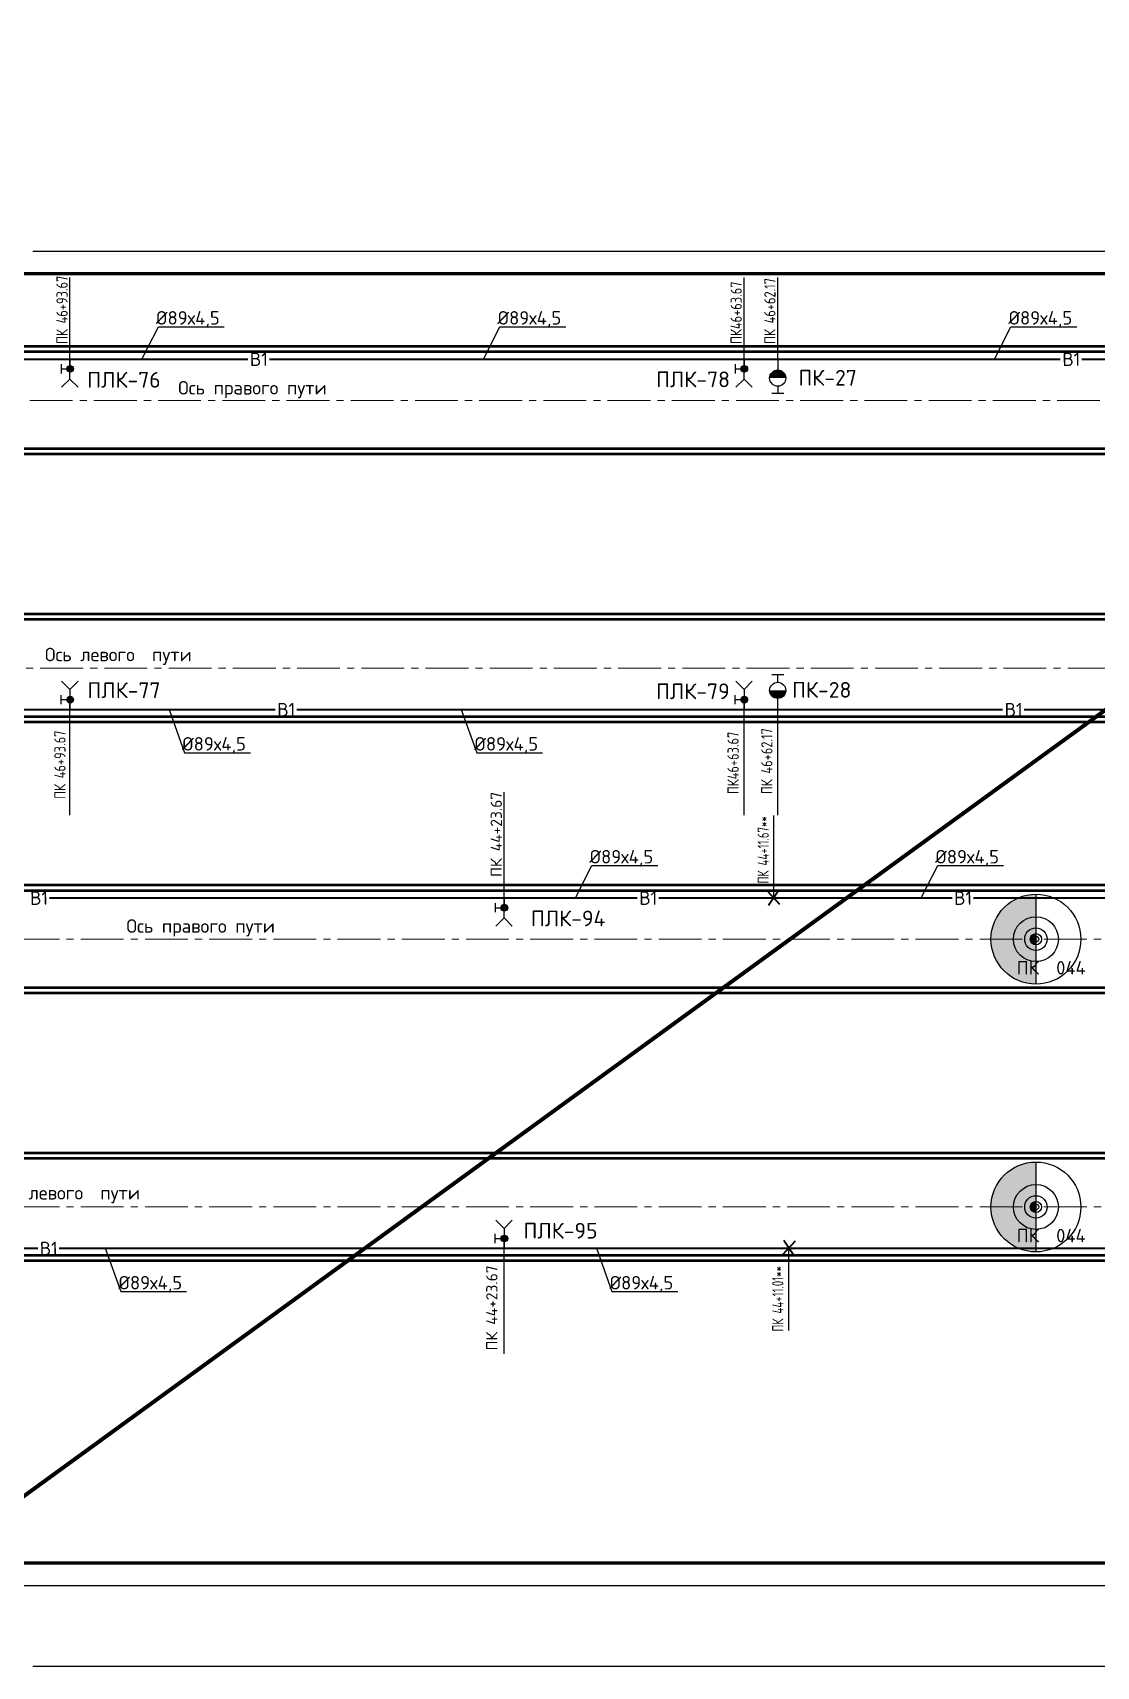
# Paper-space layout 'л2-л8' of a CAD drawing. Header units: millimetres. Extents: x 10032 to 18918, y -3051 to 627.
# Drawn here: x 16886.4 to 17123.1, y -2136.6 to -1773 of the extents above; entities that cross this region are included whole.
import ezdxf

# ---------------------------------------------------------------- set-up
doc = ezdxf.new("R2010")
doc.units = ezdxf.units.MM
doc.header["$LTSCALE"] = 0.5
doc.linetypes.add('CENTER2', pattern=[28.575, 19.05, -3.175, 3.175, -3.175])
for name, color, linetype in [('1_NADPIS', 7, 'Continuous'), ('3_Текст', 7, 'Continuous'), ('FORMAT', 7, 'Continuous'), ('ВК_надписи', 7, 'Continuous'), ('ВК_сети', 4, 'Continuous'), ('ГТ_ПК', 2, 'Continuous'), ('ГТ_ПК @ 0.25', 2, 'Continuous'), ('ГТ_ПК @ 0.5', 2, 'Continuous'), ('ГТ_ПК @ 1', 2, 'Continuous'), ('ГТ_ПК @ 2', 2, 'Continuous'), ('ГТ_ПК @ 4', 2, 'Continuous')]:
    doc.layers.add(name, color=color, linetype=linetype)
for name, color, linetype, lineweight in [('1_PK500', 5, 'Continuous', 35), ('_Формат', 7, 'Continuous', 35), ('А_Конструкции', 4, 'Continuous', 50), ('АР_Оси', 242, 'CENTER2', 18)]:
    doc.layers.add(name, color=color, linetype=linetype, lineweight=lineweight)
doc.styles.add('Стандарт ММП', font='isocpeur.ttf')

# ---------------------------------------------------------------- blocks, each defined once
blk = doc.blocks.new('ПК')
at = {"layer": 'ГТ_ПК'}
blk.add_hatch(color=0, dxfattribs=at).paths.add_polyline_path([(0, -2.5, 0.414214), (2.5, 0, 0.414214), (0, 2.5)])
at = {"layer": 'ГТ_ПК', "color": 0}
blk.add_line((0, -2.5), (0, 2.5), dxfattribs=at)
blk.add_circle((0, 0), 2.5, dxfattribs=at)
blk = doc.blocks.new('*U471')
at = {"layer": 'ГТ_ПК @ 0.25', "extrusion": (9.32183e-09, 7.72587e-22, 1), "xscale": 0.2500000000000059, "yscale": 0.2500000000000053, "zscale": 0.2500000000000053, "rotation": 180}
blk.add_blockref('ПК', (17109.63, -1974.78, 0), dxfattribs=at)
at = {"layer": 'ГТ_ПК @ 0.5', "extrusion": (9.32183e-09, 7.72587e-22, 1), "xscale": 0.5000000000000185, "yscale": 0.5000000000000173, "zscale": 0.5000000000000173, "rotation": 180}
blk.add_blockref('ПК', (17109.63, -1974.78, 0), dxfattribs=at)
at = {"layer": 'ГТ_ПК @ 1', "extrusion": (9.32183e-09, 7.72587e-22, 1), "rotation": 179.9999999999641}
blk.add_blockref('ПК', (17109.63, -1974.78, 0), dxfattribs=at)
at = {"layer": 'ГТ_ПК @ 2', "extrusion": (9.32183e-09, 7.72587e-22, 1), "xscale": 2.000000000000074, "yscale": 2.000000000000069, "zscale": 2.000000000000069, "rotation": 180}
blk.add_blockref('ПК', (17109.63, -1974.78, 0), dxfattribs=at)
at = {"layer": 'ГТ_ПК @ 4', "extrusion": (9.32183e-09, 7.72587e-22, 1), "xscale": 4.000000000000095, "yscale": 4.000000000000085, "zscale": 4.000000000000085, "rotation": 180}
blk.add_blockref('ПК', (17109.63, -1974.78, 0), dxfattribs=at)
blk = doc.blocks.new('*U490')
at = {"layer": 'ГТ_ПК @ 0.25', "extrusion": (9.32183e-09, 7.72587e-22, 1), "xscale": 0.2500000000000059, "yscale": 0.2500000000000053, "zscale": 0.2500000000000053, "rotation": 180}
blk.add_blockref('ПК', (17109.63, -2034.38, 0), dxfattribs=at)
at = {"layer": 'ГТ_ПК @ 0.5', "extrusion": (9.32183e-09, 7.72587e-22, 1), "xscale": 0.5000000000000185, "yscale": 0.5000000000000173, "zscale": 0.5000000000000173, "rotation": 180}
blk.add_blockref('ПК', (17109.63, -2034.38, 0), dxfattribs=at)
at = {"layer": 'ГТ_ПК @ 1', "extrusion": (9.32183e-09, 7.72587e-22, 1), "rotation": 179.9999999999641}
blk.add_blockref('ПК', (17109.63, -2034.38, 0), dxfattribs=at)
at = {"layer": 'ГТ_ПК @ 2', "extrusion": (9.32183e-09, 7.72587e-22, 1), "xscale": 2.000000000000074, "yscale": 2.000000000000069, "zscale": 2.000000000000069, "rotation": 180}
blk.add_blockref('ПК', (17109.63, -2034.38, 0), dxfattribs=at)
at = {"layer": 'ГТ_ПК @ 4', "extrusion": (9.32183e-09, 7.72587e-22, 1), "xscale": 4.000000000000095, "yscale": 4.000000000000085, "zscale": 4.000000000000085, "rotation": 180}
blk.add_blockref('ПК', (17109.63, -2034.38, 0), dxfattribs=at)

psp = doc.layouts.new('л2-л8')

# ---------------------------------------------------------------- hatches: boundary and pattern name
at = {"layer": 'ВК_сети', "ltscale": 0.5}
h = psp.add_hatch(color=5, dxfattribs=at)
h.paths.add_polyline_path([(16895.4876, -1847.8452, 0.41421356), (16894.7376, -1847.0952), (16894.7376, -1847.8452)])
h.paths.add_polyline_path([(16895.4876, -1847.8452), (16894.7376, -1847.8452), (16894.7376, -1848.5952, 0.41421356)])
h.paths.add_polyline_path([(16894.7376, -1847.8452), (16894.7376, -1847.0952, 0.58408052), (16894.0958, -1848.2332)])
h.paths.add_polyline_path([(16894.7376, -1848.5952), (16894.7376, -1847.8452), (16894.0958, -1848.2332, 0.26256208)])
h = psp.add_hatch(color=5, dxfattribs=at)
h.paths.add_polyline_path([(17045.4876, -1847.8452, 0.41421356), (17044.7376, -1847.0952), (17044.7376, -1847.8452)])
h.paths.add_polyline_path([(17045.4876, -1847.8452), (17044.7376, -1847.8452), (17044.7376, -1848.5952, 0.41421356)])
h.paths.add_polyline_path([(17044.7376, -1847.8452), (17044.7376, -1847.0952, 0.58408052), (17044.0958, -1848.2332)])
h.paths.add_polyline_path([(17044.7376, -1848.5952), (17044.7376, -1847.8452), (17044.0958, -1848.2332, 0.26256208)])
h = psp.add_hatch(color=1, dxfattribs=at)
h.paths.add_polyline_path([(17050.376, -1849.9041), (17053.976, -1849.9041, 0.09159777), (17053.8572, -1849.261), (17050.4948, -1849.261, 0.09159777)])
h.paths.add_polyline_path([(17050.4948, -1849.261), (17053.8572, -1849.261, 0.68812614)])
h = psp.add_hatch(color=1, dxfattribs=at)
h.paths.add_polyline_path([(17050.376, -1849.9041), (17053.976, -1849.9041, 0.09159777), (17053.8572, -1849.261), (17050.4948, -1849.261, 0.09159777)])
h.paths.add_polyline_path([(17050.4948, -1849.261), (17053.8572, -1849.261, 0.68812614)])
h = psp.add_hatch(color=1, dxfattribs=at)
h.paths.add_polyline_path([(17050.376, -1919.4095), (17053.976, -1919.4095, -0.09159777), (17053.8572, -1920.0527), (17050.4948, -1920.0527, -0.09159777)])
h.paths.add_polyline_path([(17050.4948, -1920.0527), (17053.8572, -1920.0527, -0.68812614)])
h = psp.add_hatch(color=1, dxfattribs=at)
h.paths.add_polyline_path([(17050.376, -1919.4095), (17053.976, -1919.4095, -0.09159777), (17053.8572, -1920.0527), (17050.4948, -1920.0527, -0.09159777)])
h.paths.add_polyline_path([(17050.4948, -1920.0527), (17053.8572, -1920.0527, -0.68812614)])
h = psp.add_hatch(color=5, dxfattribs=at)
h.paths.add_polyline_path([(16895.4876, -1921.4685, -0.41421356), (16894.7376, -1922.2185), (16894.7376, -1921.4685)])
h.paths.add_polyline_path([(16895.4876, -1921.4685), (16894.7376, -1921.4685), (16894.7376, -1920.7185, -0.41421356)])
h.paths.add_polyline_path([(16894.7376, -1921.4685), (16894.7376, -1922.2185, -0.58408052), (16894.0958, -1921.0805)])
h.paths.add_polyline_path([(16894.7376, -1920.7185), (16894.7376, -1921.4685), (16894.0958, -1921.0805, -0.26256208)])
h = psp.add_hatch(color=5, dxfattribs=at)
h.paths.add_polyline_path([(17045.4876, -1921.4685, -0.41421356), (17044.7376, -1922.2185), (17044.7376, -1921.4685)])
h.paths.add_polyline_path([(17045.4876, -1921.4685), (17044.7376, -1921.4685), (17044.7376, -1920.7185, -0.41421356)])
h.paths.add_polyline_path([(17044.7376, -1921.4685), (17044.7376, -1922.2185, -0.58408052), (17044.0958, -1921.0805)])
h.paths.add_polyline_path([(17044.7376, -1920.7185), (17044.7376, -1921.4685), (17044.0958, -1921.0805, -0.26256208)])
h = psp.add_hatch(color=5, dxfattribs=at)
h.paths.add_polyline_path([(16992.0926, -1967.7713, 0.41421356), (16991.3426, -1967.0213), (16991.3426, -1967.7713)])
h.paths.add_polyline_path([(16992.0926, -1967.7713), (16991.3426, -1967.7713), (16991.3426, -1968.5213, 0.41421356)])
h.paths.add_polyline_path([(16991.3426, -1967.7713), (16991.3426, -1967.0213, 0.58408052), (16990.7008, -1968.1592)])
h.paths.add_polyline_path([(16991.3426, -1968.5213), (16991.3426, -1967.7713), (16990.7008, -1968.1592, 0.26256208)])
h = psp.add_hatch(color=5, dxfattribs=at)
h.paths.add_polyline_path([(16992.0926, -2041.3945, -0.41421356), (16991.3426, -2042.1445), (16991.3426, -2041.3945)])
h.paths.add_polyline_path([(16992.0926, -2041.3945), (16991.3426, -2041.3945), (16991.3426, -2040.6445, -0.41421356)])
h.paths.add_polyline_path([(16991.3426, -2041.3945), (16991.3426, -2042.1445, -0.58408052), (16990.7008, -2041.0065)])
h.paths.add_polyline_path([(16991.3426, -2040.6445), (16991.3426, -2041.3945), (16990.7008, -2041.0065, -0.26256208)])

# ---------------------------------------------------------------- linework, layer by layer
at = {"layer": '1_NADPIS', "color": 1, "linetype": 'Continuous'}
for p, q in [((16894.676, -1845.6652, 0), (16894.676, -1827.5475, 0)), ((17044.676, -1845.6652, 0), (17044.676, -1827.5475, 0)), ((17052.176, -1845.6652, 0), (17052.176, -1827.5475, 0)), ((16894.676, -1947.1579, 0), (16894.676, -1923.6484, 0)), ((17044.676, -1947.1579, 0), (17044.676, -1923.6484, 0)), ((17052.176, -1947.1579, 0), (17052.176, -1923.6484, 0)), ((16991.281, -1965.5913, 0), (16991.281, -1942.0819, 0)), ((17051.3266, -1965.5476), (17051.3266, -1947.2409, 0)), ((16991.281, -2067.0839, 0), (16991.281, -2043.5745, 0)), ((17054.581, -2043.5745), (17054.581, -2061.8812, 0))]:
    psp.add_line(p, q, dxfattribs=at)
at = {"layer": '_Формат', "color": 7, "lineweight": 60}
for p, q in [((16554.3954, -1826.6165), (16936.7148, -1826.6162)), ((16554.3954, -2113.6165), (18140.4304, -2113.6162))]:
    psp.add_line(p, q, dxfattribs=at)
at = {"layer": '_Формат', "color": 7, "lineweight": 25}
psp.add_line((16534.3954, -2118.6162), (18145.4304, -2118.6162), dxfattribs=at)
at = {"layer": 'Defpoints', "color": 6, "linetype": 'Continuous', "lineweight": 100}
psp.add_line((16073.7194, -2688.1887), (18918.0119, -620.1477), dxfattribs=at)
at = {"layer": 'FORMAT', "color": 7}
for p, q in [((16886.4027, -1821.6162), (18145.4304, -1821.6162)), ((16886.4027, -2136.615), (18304.4897, -2136.615))]:
    psp.add_line(p, q, dxfattribs=at)
at = {"layer": 'FORMAT', "lineweight": 60}
psp.add_line((16881.4027, -1826.6162), (18140.4304, -1826.6162), dxfattribs=at)
at = {"layer": 'А_Конструкции'}
for p, q in [((17823.4472, -1842.8568), (16575.3273, -1842.8568)), ((17823.4472, -1844.0568), (16575.3273, -1844.0568)), ((17823.4472, -1866.8568), (16575.3273, -1866.8568)), ((17823.4472, -1865.6568), (16766.8612, -1865.6568)), ((17823.4472, -1902.4568), (16575.3273, -1902.4568)), ((17823.4472, -1903.6568), (16575.3273, -1903.6568)), ((17823.4472, -1925.2568), (16575.3273, -1925.2568)), ((17823.4472, -1926.4568), (16575.3273, -1926.4568)), ((17787.7157, -1962.7829), (16570.0521, -1962.7829)), ((17787.7157, -1963.9829), (16570.0521, -1963.9829)), ((17787.7157, -1985.5829), (16570.0521, -1985.5829)), ((17787.7157, -1986.7829), (16570.0521, -1986.7829)), ((17787.7157, -2022.3829), (16570.0521, -2022.3829)), ((17787.7157, -2023.5829), (16570.0521, -2023.5829)), ((17787.7157, -2045.1829), (16570.0521, -2045.1829)), ((17787.7157, -2046.3829), (16570.0521, -2046.3829))]:
    psp.add_line(p, q, dxfattribs=at)
at = {"layer": 'АР_Оси', "color": 7}
for p, q in [((16800.0222, -1854.8568), (17823.4472, -1854.8568)), ((16573.7708, -1914.4568), (17823.4472, -1914.4568)), ((16568.4957, -1974.7829), (17787.7157, -1974.7829)), ((16568.4957, -2034.3829), (17787.7157, -2034.3829))]:
    psp.add_line(p, q, dxfattribs=at)
at = {"layer": 'ВК_надписи'}
for p, q in [((16910.7102, -1845.6652, 0), (16914.3699, -1838.4675, 0)), ((16914.3699, -1838.4675, 0), (16929.0094, -1838.4675, 0)), ((16986.7093, -1845.6652, 0), (16990.3691, -1838.4675, 0)), ((16990.3691, -1838.4675, 0), (17005.0085, -1838.4675, 0)), ((17100.3967, -1845.6652, 0), (17104.0564, -1838.4675, 0)), ((17104.0564, -1838.4675, 0), (17118.6959, -1838.4675, 0)), ((16916.7418, -1923.6484, 0), (16920.194, -1933.2795, 0)), ((16981.7657, -1923.6484, 0), (16985.2179, -1933.2795, 0)), ((16920.194, -1933.2795, 0), (16934.8335, -1933.2795, 0)), ((16985.2179, -1933.2795, 0), (16999.8574, -1933.2795, 0)), ((17007.1741, -1965.5913, 0), (17010.8339, -1958.3936, 0)), ((17010.8339, -1958.3936, 0), (17025.4733, -1958.3936, 0)), ((17084.1069, -1965.5913, 0), (17087.7666, -1958.3936, 0)), ((17087.7666, -1958.3936, 0), (17102.4061, -1958.3936, 0)), ((16902.5653, -2043.5745, 0), (16906.0175, -2053.2056, 0)), ((17011.8388, -2043.5745, 0), (17015.2911, -2053.2056, 0)), ((16906.0175, -2053.2056, 0), (16920.657, -2053.2056, 0)), ((17015.2911, -2053.2056, 0), (17029.9306, -2053.2056, 0))]:
    psp.add_line(p, q, dxfattribs=at)
at = {"layer": 'ВК_сети', "color": 5, "ltscale": 0.5}
for p, q in [((16892.708, -1846.8135, 0), (16892.708, -1848.8754, 0)), ((16894.676, -1850.104, 0), (16894.676, -1845.6652, 0)), ((17042.708, -1846.8135, 0), (17042.708, -1848.8754, 0)), ((17044.676, -1850.104, 0), (17044.676, -1845.6652, 0)), ((16892.708, -1847.8445, 0), (16894.7376, -1847.8445, 0)), ((16894.676, -1850.104, 0), (16892.8518, -1851.9282, 0)), ((16894.676, -1850.104, 0), (16896.5002, -1851.9282, 0)), ((17042.708, -1847.8445, 0), (17044.7376, -1847.8445, 0)), ((17044.676, -1850.104, 0), (17042.8518, -1851.9282, 0)), ((17044.676, -1850.104, 0), (17046.5002, -1851.9282, 0)), ((16894.676, -1919.2097, 0), (16892.8518, -1917.3855, 0)), ((16894.676, -1919.2097, 0), (16896.5002, -1917.3855, 0)), ((16894.676, -1919.2097, 0), (16894.676, -1923.6484, 0)), ((17044.676, -1919.2097, 0), (17042.8518, -1917.3855, 0)), ((17044.676, -1919.2097, 0), (17046.5002, -1917.3855, 0)), ((17044.676, -1919.2097, 0), (17044.676, -1923.6484, 0)), ((16892.708, -1922.5001, 0), (16892.708, -1920.4383, 0)), ((16892.708, -1921.4692, 0), (16894.7376, -1921.4692, 0)), ((17042.708, -1922.5001, 0), (17042.708, -1920.4383, 0)), ((17042.708, -1921.4692, 0), (17044.7376, -1921.4692, 0)), ((16989.313, -1966.7396, 0), (16989.313, -1968.8014, 0)), ((16991.281, -1970.03, 0), (16991.281, -1965.5913, 0)), ((16989.313, -1967.7705, 0), (16991.3426, -1967.7705, 0)), ((16991.281, -1970.03, 0), (16989.4568, -1971.8542, 0)), ((16991.281, -1970.03, 0), (16993.1052, -1971.8542, 0)), ((16991.281, -2039.1357, 0), (16989.4568, -2037.3115, 0)), ((16991.281, -2039.1357, 0), (16993.1052, -2037.3115, 0)), ((16991.281, -2039.1357, 0), (16991.281, -2043.5745, 0)), ((16989.313, -2042.4262, 0), (16989.313, -2040.3643, 0)), ((16989.313, -2041.3953, 0), (16991.3426, -2041.3953, 0))]:
    psp.add_line(p, q, dxfattribs=at)
at = {"layer": 'ВК_сети', "color": 1, "lineweight": 30, "ltscale": 0.5, "extrusion": (-3.27269e-07, 1.1423e-06, 1)}
for p, q in [((16894.676, -1845.6652, 0), (16894.676, -1848.6202, 0)), ((17044.676, -1845.6652, 0), (17044.676, -1848.6202, 0)), ((16991.281, -1965.5913, 0), (16991.281, -1968.5462, 0))]:
    psp.add_line(p, q, dxfattribs=at)
at = {"layer": 'ВК_сети', "color": 1, "ltscale": 0.5}
for p, q in [((17052.176, -1845.6652, 0), (17052.176, -1848.1041, 0)), ((17052.176, -1845.6652, 0), (17052.176, -1848.1041, 0)), ((17053.5179, -1853.3571, 0), (17050.8341, -1853.3571, 0)), ((17053.5179, -1853.3571, 0), (17050.8341, -1853.3571, 0)), ((17052.176, -1851.7041, 0), (17052.176, -1853.3571, 0)), ((17052.176, -1851.7041, 0), (17052.176, -1853.3571, 0)), ((17053.5179, -1915.9566, 0), (17050.8341, -1915.9566, 0)), ((17053.5179, -1915.9566, 0), (17050.8341, -1915.9566, 0)), ((17052.176, -1917.6095, 0), (17052.176, -1915.9566, 0)), ((17052.176, -1917.6095, 0), (17052.176, -1915.9566, 0)), ((17052.176, -1923.6484, 0), (17052.176, -1921.2095, 0)), ((17052.176, -1923.6484, 0), (17052.176, -1921.2095, 0))]:
    psp.add_line(p, q, dxfattribs=at)
at = {"layer": 'ВК_сети', "color": 1, "lineweight": 30, "ltscale": 0.5}
for p, q in [((17052.176, -1848.6267, -0.0001), (17051.6586, -1848.6305, -0.0001)), ((17052.176, -1848.6267, -0.0001), (17051.6586, -1848.6305, -0.0001)), ((17052.173, -1848.2247, -0.0001), (17052.176, -1848.6267, -0.0001)), ((17052.173, -1848.2247, -0.0001), (17052.176, -1848.6267, -0.0001)), ((17052.176, -1848.6267, -0.0001), (17052.6934, -1848.6229, -0.0001)), ((17052.176, -1848.6267, -0.0001), (17052.6934, -1848.6229, -0.0001)), ((17052.176, -1920.687, -0.0001), (17051.6586, -1920.6832, -0.0001)), ((17052.176, -1920.687, -0.0001), (17051.6586, -1920.6832, -0.0001)), ((17052.173, -1921.089, -0.0001), (17052.176, -1920.687, -0.0001)), ((17052.173, -1921.089, -0.0001), (17052.176, -1920.687, -0.0001)), ((17052.176, -1920.687, -0.0001), (17052.6934, -1920.6908, -0.0001)), ((17052.176, -1920.687, -0.0001), (17052.6934, -1920.6908, -0.0001))]:
    psp.add_line(p, q, dxfattribs=at)
at = {"layer": 'ВК_сети', "color": 1, "lineweight": 30, "ltscale": 0.5, "extrusion": (-3.27269e-07, -1.1423e-06, 1)}
for p, q in [((16894.676, -1923.6484, 0), (16894.676, -1920.6935, 0)), ((17044.676, -1923.6484, 0), (17044.676, -1920.6935, 0)), ((16991.281, -2043.5745, 0), (16991.281, -2040.6196, 0))]:
    psp.add_line(p, q, dxfattribs=at)
at = {"layer": 'ВК_сети', "color": 5, "lineweight": 40, "ltscale": 0.5}
for p, q in [((17052.6591, -1967.0871, 0), (17049.9029, -1964.0955, 0)), ((17052.4146, -1963.9027, 0), (17050.1474, -1967.2799, 0)), ((17056.0217, -2042.0107, 0), (17053.2656, -2045.0022, 0)), ((17055.7772, -2045.1951, 0), (17053.5101, -2041.8178, 0))]:
    psp.add_line(p, q, dxfattribs=at)
at = {"layer": 'ВК_сети', "color": 2, "lineweight": 40, "ltscale": 0.5, "elevation": 0}
for points in [[(16798.9025, -1845.6652), (16934.2764, -1845.6652)], [(16939.0767, -1845.6652), (17115.0529, -1845.6652)], [(17119.8531, -1845.6652), (17265.0034, -1845.6652)], [(16798.7903, -1923.6484), (16940.3662, -1923.6484)], [(16945.1664, -1923.6484), (17102.2161, -1923.6484)], [(17107.0163, -1923.6484), (17251.8392, -1923.6484)], [(16890.1716, -1965.5913), (17020.9125, -1965.5913)], [(17025.7127, -1965.5913), (17090.9672, -1965.5913)], [(17095.7675, -1965.5913), (17228.8936, -1965.5913)], [(16757.972, -2043.5745), (16887.5203, -2043.5745)], [(16892.3206, -2043.5745), (17229.2552, -2043.5745)]]:
    psp.add_lwpolyline(points, dxfattribs=at)
at = {"layer": 'ВК_сети', "color": 5, "ltscale": 0.5}
for centre in [(16894.7376, -1847.8452, 0), (17044.7376, -1847.8452, 0), (16894.7376, -1921.4685, 0), (17044.7376, -1921.4685, 0), (16991.3426, -1967.7713, 0), (16991.3426, -2041.3945, 0)]:
    psp.add_circle(centre, 0.75, dxfattribs=at)
at = {"layer": 'ВК_сети', "color": 1, "ltscale": 0.5}
for centre in [(17052.176, -1849.9041, 0), (17052.176, -1849.9041, 0), (17052.176, -1919.4095, 0), (17052.176, -1919.4095, 0)]:
    psp.add_circle(centre, 1.8, dxfattribs=at)

# ---------------------------------------------------------------- block references
at = {"layer": 'ГТ_ПК', "color": 6, "linetype": 'Continuous', "lineweight": 120}
for name in ['*U471', '*U490']:
    psp.add_blockref(name, (0, 0), dxfattribs=at)

# ---------------------------------------------------------------- texts
at = {"layer": '1_NADPIS', "color": 1, "linetype": 'Continuous', "style": 'Стандарт ММП'}
for s, width, p in [('ПК 46+93.67', 0.8, (16894.1825, -1842.3142, 0)), ('ПК46+63.67', 0.8, (17044.1825, -1842.3142, 0)), ('ПК 46+62.17', 0.8, (17051.6825, -1842.3142, 0)), ('ПК 46+93.67', 0.8, (16893.7177, -1943.5504, 0)), ('ПК46+63.67', 0.8, (17043.4943, -1942.5079, 0)), ('ПК 46+62.17', 0.8, (17050.9943, -1942.5079, 0)), ('ПК 44+11.67**', 0.7, (17050.1996, -1962.3937, 0)), ('ПК 44+11.01**', 0.7, (17053.4539, -2062.1072, 0))]:
    psp.add_text(s, height=2.5, rotation=90, dxfattribs=dict(at, width=width)).set_placement(p)
at = {"layer": '1_NADPIS', "linetype": 'Continuous', "style": 'Стандарт ММП'}
for s, p in [('ПЛК-76', (16898.5226, -1852.0327, 0)), ('ПЛК-78', (17025.101, -1851.9351, 0)), ('ПЛК-77', (16898.5736, -1921.1216, 0)), ('ПЛК-79', (17025.0902, -1921.3637, 0)), ('ПЛК-94', (16997.2586, -1971.912, 0)), ('ПЛК-95', (16995.5931, -2041.4125, 0))]:
    psp.add_text(s, height=3.5, rotation=360, dxfattribs=at).set_placement(p)
at = {"layer": '1_NADPIS', "color": 1, "linetype": 'Continuous', "style": 'Стандарт ММП'}
for s, height, rotation, p in [('ПК-27', 3.5, 360, (17056.7641, -1851.5756)), ('ПК-28', 3.5, 360, (17055.3597, -1921.0404)), ('ПК 44+23.67', 2.5, 90, (16990.8032, -1960.928, 0)), ('ПК 44+23.67', 2.5, 90, (16989.8064, -2066.3183))]:
    psp.add_text(s, height=height, rotation=rotation, dxfattribs=at).set_placement(p)
at = {"layer": '1_PK500', "style": 'Стандарт ММП'}
for p in [(16934.7418, -1847.2282), (17115.5183, -1847.2282), (16940.8316, -1925.2114), (17102.6815, -1925.2114), (16885.8368, -1967.1543), (17021.3779, -1967.1543), (17091.4326, -1967.1543), (16887.9858, -2045.1375)]:
    psp.add_text('В1', height=3, rotation=0.560426, dxfattribs=at).set_placement(p)
at = {"layer": '3_Текст', "color": 255, "style": 'Стандарт ММП'}
for s, p in [('Ось правого пути', (16918.7772, -1853.5569, 0)), ('Ось левого  пути', (16889.1237, -1912.9247, -0.0004)), ('Ось правого пути', (16907.2679, -1973.3582)), ('Ось левого  пути', (16877.6144, -2032.726, -0.0004))]:
    psp.add_text(s, height=3, dxfattribs=at).set_placement(p)
at = {"layer": 'ВК_надписи', "lineweight": 30, "ltscale": 0.5, "style": 'Стандарт ММП'}
for p in [(16913.8091, -1837.9964, 0), (16989.8082, -1837.9964, 0), (17103.4955, -1837.9964, 0), (16919.6332, -1932.8083, 0), (16984.657, -1932.8083, 0), (17010.273, -1957.9224, 0), (17087.2057, -1957.9224, 0), (16905.4567, -2052.7344, 0), (17014.7302, -2052.7344, 0)]:
    psp.add_text('%%C89х4,5', height=3, dxfattribs=at).set_placement(p)
at = {"layer": 'ВК_надписи', "char_height": 3, "attachment_point": 8, "style": 'Стандарт ММП'}
for insert in [(17113.0273, -1982.6542), (17113.0273, -2042.2542)]:
    psp.add_mtext('ПК  044', dxfattribs=dict(at, insert=insert))

doc.saveas('drawing.dxf')
